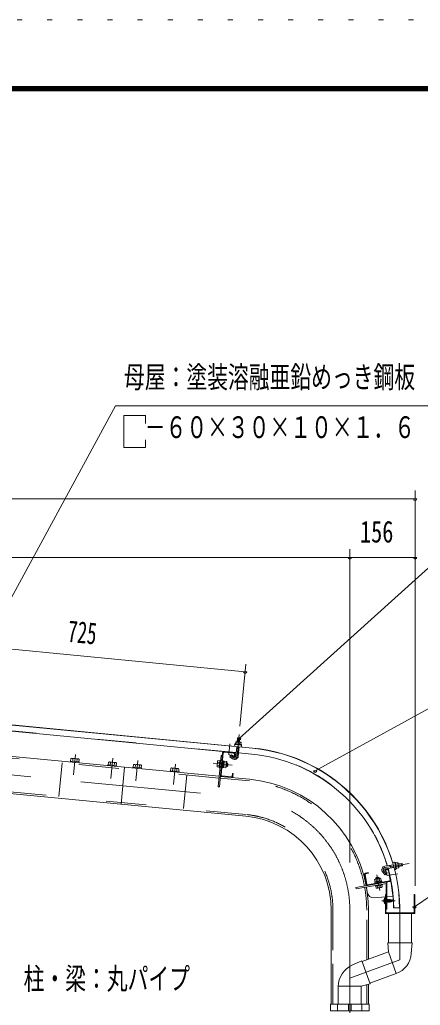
# Model space of a CAD drawing. Units: millimetres, scale not verified. Extents: x -26656 to 26658, y -10500 to 10500.
# Drawn here: x 19474 to 21868, y 4602 to 10500 of the extents above; entities that cross this region are included whole.
import ezdxf
from ezdxf.enums import TextEntityAlignment as Align

# ---------------------------------------------------------------- set-up
doc = ezdxf.new("R2010")
doc.units = ezdxf.units.MM
doc.header["$LTSCALE"] = 60
for name, pattern in [('USER2', [10, 4, -6]), ('USER3', [24, 12, -5, 2, -5]), ('USER4', [3, 0.5, -2.5])]:
    doc.linetypes.add(name, pattern=pattern)
for name, color, linetype, lineweight in [('0-6_2-02BOLD', 7, 'Continuous', 18), ('0-7_2-12HIDDEN', 3, 'USER2', 18), ('0-8_2-22CENTER', 3, 'USER3', 18), ('0-9_2-42THIN', 4, 'Continuous', 18), ('0-A_2-52DIM', 3, 'Continuous', 18), ('0-C_F-F1PAPER', 5, 'Continuous', 18), ('0-D_F-E_J_ADD', 5, 'USER4', 18)]:
    doc.layers.add(name, color=color, linetype=linetype, lineweight=lineweight)
doc.styles.add('ＭＳ ゴシック', font='')
doc.styles.get('ＭＳ ゴシック').set_extended_font_data('MS Gothic')

msp = doc.modelspace()

# ---------------------------------------------------------------- linework, layer by layer
at = {"layer": '0-6_2-02BOLD'}
for p, q in [((20865.18, 6141.83), (16941.57, 6519.63)), ((16983.01, 6514.38), (20865.06, 6140.58)), ((20767.02, 6113.6), (18977.8, 6285.89)), ((20775.42, 6200.79), (20790.34, 6199.35)), ((18868.86, 6145.68), (20665.05, 5972.73)), ((20765.21, 6094.78), (20770.49, 6149.69)), ((20771.34, 6164.92), (20772.57, 6177.67)), ((20785.43, 6148.25), (20780.14, 6093.34)), ((20788.73, 6176.11), (20787.5, 6163.36)), ((19779.53, 6078.33), (19778.07, 6063.16)), ((19791.74, 6077.15), (19790.28, 6061.98)), ((19814.71, 6059.63), (19816.17, 6074.8)), ((20677.03, 6097.15), (20684.99, 6096.38)), ((20677.76, 5979.54), (20690.6, 6112.92)), ((20694.97, 6116.52), (20753.69, 6110.87)), ((20746.16, 6077.86), (20730.29, 6089.18)), ((20782.84, 6121.41), (20767.91, 6122.85)), ((20781.95, 6112.17), (20861.58, 6104.5)), ((19776.37, 6063.32), (19775.89, 6058.34)), ((20000.35, 6041.75), (19999.87, 6036.78)), ((20003.52, 6056.76), (20002.06, 6041.59)), ((20015.73, 6055.58), (20014.27, 6040.41)), ((20038.69, 6038.06), (20040.16, 6053.23)), ((20100.66, 6027.07), (20079.31, 5805.35)), ((20163.58, 6026.04), (20165.04, 6041.21)), ((20189.47, 6038.86), (20188.01, 6023.69)), ((20375.33, 6005.65), (20376.79, 6020.82)), ((20389, 6019.64), (20387.54, 6004.47)), ((20411.97, 6002.12), (20413.43, 6017.29)), ((20654.39, 6029.12), (20666.35, 6027.96)), ((20655.3, 6038.45), (20667.25, 6037.3)), ((20669.05, 6055.98), (20657.1, 6057.13)), ((20666.11, 6025.49), (20670.09, 6025.11)), ((20687.58, 6039.74), (20693.03, 6044.25)), ((20688.06, 6044.72), (20693.52, 6049.22)), ((20706.58, 6033.52), (20692.14, 6034.91)), ((20693.94, 6053.58), (20708.38, 6052.19)), ((20713.23, 6032.26), (20708.25, 6032.74)), ((20425.89, 6000.78), (20425.41, 5995.8)), ((20673.01, 5971.96), (20847.21, 5955.19)), ((20740.09, 5969.52), (20681.36, 5975.18)), ((21705.88, 5443.65), (21657.08, 5435.05)), ((21660.02, 5418.43), (21710.47, 5427.32)), ((21691.49, 5423.98), (21688.56, 5440.59)), ((21734.44, 5448.36), (21721.83, 5446.13)), ((21724.65, 5430.14), (21737.26, 5432.37)), ((21757.48, 5451.8), (21735.79, 5447.97)), ((21534.01, 5383.96), (21544.25, 5325.86)), ((21548.2, 5326.55), (21537.95, 5384.66)), ((21557.93, 5392.24), (21541.19, 5389.29)), ((21673.16, 5412.56), (21656.42, 5409.61)), ((21677.85, 5408.92), (21688.03, 5351.21)), ((21684.79, 5346.58), (21552.83, 5323.31)), ((21622.3, 5366.28), (21602.6, 5362.8)), ((21604.38, 5356.27), (21606.9, 5341.98)), ((21611.24, 5317.36), (21613.33, 5305.53)), ((21612.08, 5337.82), (21616.13, 5343.61)), ((21617.01, 5338.69), (21621.06, 5344.48)), ((21625.37, 5345.24), (21622.86, 5359.53)), ((21631.81, 5308.79), (21629.72, 5320.62)), ((21663.88, 5330.7), (21663.88, 5252.53)), ((21669.03, 5331.61), (21667.63, 5339.49)), ((21667.63, 5252.53), (21667.63, 5331.36)), ((21659.63, 5252.26), (21592.4, 5246.21)), ((21704.45, 5256.29), (21667.63, 5252.98)), ((21669.53, 5221.53), (21670.13, 5220.03)), ((21671.33, 5220.03), (21671.93, 5221.53)), ((21675.53, 5220.03), (21672.83, 5235.03)), ((21674.63, 5233.53), (21677.33, 5221.53)), ((21679.43, 5235.03), (21682.13, 5220.03)), ((21682.73, 5221.53), (21685.73, 5221.53)), ((21688.43, 5233.53), (21691.13, 5222.13)), ((21693.53, 5223.09), (21696.53, 5224.29)), ((21697.13, 5222.91), (21698.33, 5223.39)), ((21698.93, 5225.25), (21701.92, 5226.44)), ((21701.93, 5226.45), (21699.23, 5229.69)), ((21335.46, 5172.43), (21335.46, 4609.93)), ((21335.46, 4609.93), (21335.46, 5172.43)), ((21558.21, 4878.15), (21558.21, 5172.43)), ((21677.6, 5152.53), (21677.6, 4976.61)), ((21745.63, 5184.84), (21708.13, 5184.84)), ((21815.1, 4976.61), (21815.1, 5152.53)), ((21673.84, 4976.61), (21818.85, 4976.61)), ((21677.6, 4921.61), (21673.85, 4976.61)), ((21818.86, 4976.61), (21814.45, 4912.12)), ((21520.24, 4864.33), (21677.6, 4921.61)), ((21677.6, 4921.6), (21724.63, 4792.4)), ((21518.95, 4867.86), (21459.86, 4841.67)), ((21568.55, 4731.6), (21518.96, 4867.86)), ((21724.3, 4792.28), (21567.27, 4735.13)), ((21515.58, 4716.31), (21568.55, 4731.61)), ((21558.21, 4728.62), (21558.21, 4609.93)), ((21378.08, 4716.31), (21515.58, 4716.31)), ((21378.09, 4609.93), (21378.09, 4716.31)), ((21515.59, 4609.93), (21515.59, 4716.31)), ((21374.08, 4569.93), (21374.08, 4609.93)), ((21439.21, 4569.93), (21439.21, 4609.93)), ((21454.46, 4609.93), (21454.46, 4569.93)), ((21519.58, 4609.93), (21519.58, 4569.93))]:
    msp.add_line(p, q, dxfattribs=at)
for points in [[(20825.85, 5733.46), (17022.95, 6099.64), (17044.3, 6321.37), (17056.74, 6320.17)], [(20773.31, 6178.86), (20775.42, 6200.79), (20776.78, 6201.92), (20789.22, 6200.72), (20790.34, 6199.35), (20788.23, 6177.43)], [(20795.58, 6162.59), (20796.81, 6175.34), (20794.76, 6176.79), (20766.77, 6179.49), (20764.49, 6178.45), (20763.25, 6165.7)], [(19826.92, 6058.45), (19828.38, 6073.62), (19824.7, 6076.24), (19783.64, 6080.2), (19779.53, 6078.33)], [(20686.62, 6113.31), (20667.02, 5909.75), (20659.06, 5910.52), (20677.03, 6097.15)], [(20730.29, 6089.18), (20739, 6101.39), (20754.86, 6090.07)], [(20757.3, 6106.5), (20755.67, 6089.58), (20759.65, 6089.19), (20761.28, 6106.11)], [(19776.37, 6063.32), (19828.62, 6058.29), (19828.14, 6053.31)], [(20000.35, 6041.75), (20052.61, 6036.72), (20052.13, 6031.75)], [(20050.91, 6036.89), (20052.37, 6052.06), (20048.69, 6054.68), (20007.63, 6058.64), (20003.52, 6056.76)], [(20149.18, 6022.4), (20149.66, 6027.38), (20201.92, 6022.35), (20201.44, 6017.37)], [(20200.22, 6022.51), (20201.68, 6037.68), (20198, 6040.3), (20156.94, 6044.26), (20152.83, 6042.38), (20151.37, 6027.21)], [(20376.79, 6020.82), (20380.9, 6022.69), (20421.97, 6018.74), (20425.64, 6016.12), (20424.18, 6000.95)], [(20669.95, 6065.32), (20657.99, 6066.47), (20655.97, 6063.64), (20652.95, 6032.28), (20654.39, 6029.12)], [(20666.11, 6025.49), (20670.19, 6067.79), (20674.17, 6067.41)], [(20682.04, 6023.95), (20686.02, 6023.57), (20690.09, 6065.88), (20686.11, 6066.26)], [(20689.93, 6064.13), (20694.9, 6063.65), (20691.17, 6024.84), (20686.19, 6025.31)], [(20691.24, 6025.56), (20705.68, 6024.18), (20707.7, 6027.01), (20710.72, 6058.36), (20709.28, 6061.53), (20694.83, 6062.93)], [(20710.17, 6052.64), (20715.14, 6052.16), (20713.23, 6032.26), (20717.32, 6035.63), (20718.52, 6048.07), (20715.14, 6052.16)], [(20425.89, 6000.78), (20373.63, 6005.81), (20373.15, 6000.83)], [(20748.44, 5972.73), (20750.06, 5989.65), (20746.08, 5990.03), (20744.45, 5973.12)], [(21720.42, 5454.13), (21733.03, 5456.35), (21734.64, 5454.43), (21739.53, 5426.74), (21738.67, 5424.38), (21726.06, 5422.15)], [(21738.39, 5433.2), (21760.09, 5437.03), (21757.48, 5451.8), (21758.93, 5450.79), (21761.1, 5438.47), (21760.09, 5437.03)], [(21540.5, 5393.23), (21557.24, 5396.18), (21557.93, 5392.24)], [(21623.16, 5361.35), (21622.3, 5366.28), (21617.95, 5369.32), (21605.64, 5367.14), (21602.6, 5362.8), (21603.47, 5357.88)], [(21643.75, 5398.42), (21656.28, 5383.49), (21669.21, 5394.34), (21656.68, 5409.27)], [(21656.42, 5409.61), (21655.72, 5413.55), (21672.47, 5416.5)], [(21669.03, 5331.61), (21484.54, 5299.08), (21483.16, 5306.96), (21685.49, 5342.64)], [(21597.66, 5340.35), (21595.14, 5354.64), (21597.8, 5356.88), (21628.83, 5362.35), (21632.1, 5361.16), (21634.61, 5346.87)], [(21596.77, 5331.06), (21596.08, 5334.99), (21637.94, 5342.37), (21638.63, 5338.44)], [(21636.21, 5342.07), (21635.34, 5347), (21596.94, 5340.23), (21597.8, 5335.3)], [(21598.86, 5319.24), (21599.55, 5315.3), (21641.41, 5322.68), (21640.71, 5326.62)], [(21638.95, 5322.25), (21641.05, 5310.42), (21638.37, 5308.19), (21607.36, 5302.71), (21604.08, 5303.9), (21602, 5315.73)], [(21662.63, 5252.53), (21668.88, 5252.53), (21668.88, 5202.53), (21662.63, 5202.53)], [(21659.63, 5209.83), (21658.59, 5209.83), (21658.59, 5245.23), (21659.63, 5245.23)], [(21663.88, 5202.53), (21663.88, 5176.98), (21667.63, 5176.98), (21667.63, 5202.53)], [(21683.03, 5233.53), (21680.03, 5233.53), (21682.73, 5221.53), (21682.13, 5220.03), (21680.93, 5220.03), (21680.33, 5221.53), (21677.33, 5221.53), (21676.73, 5220.03), (21675.53, 5220.03), (21674.93, 5221.53), (21671.93, 5221.53), (21669.23, 5233.53), (21668.88, 5234.41)], [(21668.88, 5233.64), (21671.33, 5220.03), (21670.13, 5220.03), (21668.88, 5226.98)], [(21668.88, 5224.42), (21669.53, 5221.53), (21668.88, 5221.53)], [(21674.93, 5221.53), (21672.23, 5233.53), (21669.23, 5233.53)], [(21672.23, 5233.53), (21672.83, 5235.03), (21674.03, 5235.03), (21676.73, 5220.03)], [(21674.03, 5235.03), (21674.63, 5233.53), (21677.63, 5233.53), (21680.33, 5221.53)], [(21680.93, 5220.03), (21678.23, 5235.03), (21677.63, 5233.53)], [(21678.23, 5235.03), (21679.43, 5235.03), (21680.03, 5233.53)], [(21693.83, 5231.85), (21690.83, 5233.05), (21690.23, 5234.91), (21689.03, 5235.03), (21688.43, 5233.53), (21685.43, 5233.53), (21684.83, 5235.03), (21683.63, 5235.03), (21683.03, 5233.53), (21685.73, 5221.53), (21686.33, 5220.03), (21683.63, 5235.03)], [(21684.83, 5235.03), (21687.53, 5220.03), (21686.33, 5220.03)], [(21687.53, 5220.03), (21688.13, 5221.53), (21685.43, 5233.53)], [(21688.13, 5221.53), (21689.63, 5221.53), (21691.13, 5222.13), (21691.73, 5220.76), (21689.03, 5235.03)], [(21690.23, 5234.91), (21692.93, 5221.23), (21691.73, 5220.76)], [(21692.93, 5221.23), (21693.53, 5223.09), (21690.83, 5233.05)], [(21696.23, 5230.89), (21698.93, 5225.25), (21698.33, 5223.39), (21695.63, 5232.74), (21694.43, 5233.22), (21693.83, 5231.85), (21696.53, 5224.29), (21697.13, 5222.91), (21694.43, 5233.22)], [(21703.73, 5225.55), (21701.04, 5230.59), (21699.83, 5231.07), (21699.23, 5229.69), (21696.16, 5230.92)], [(21699.83, 5231.07), (21702.53, 5225.07), (21703.73, 5225.55)], [(21703.02, 5226.88), (21704.63, 5227.53), (21702.14, 5228.53)]]:
    msp.add_lwpolyline(points, dxfattribs=at)
for points in [[(20759.51, 6166.06), (20759.13, 6162.08), (20798.94, 6158.25), (20799.33, 6162.23)], [(21726.71, 5418.44), (21722.77, 5417.75), (21715.83, 5457.14), (21719.76, 5457.84)], [(21826.64, 5155.53), (21667.63, 5155.53), (21662.63, 5160.53), (21662.63, 5265.03), (21659.63, 5265.03), (21659.63, 5152.53), (21834.63, 5152.53), (21834.63, 5265.03), (21831.63, 5265.03), (21831.63, 5160.53)], [(21562.21, 4569.93), (21331.46, 4569.93), (21331.46, 4609.93), (21562.21, 4609.93)]]:
    msp.add_lwpolyline(points, close=True, dxfattribs=at)
for centre, radius, start, end in [((20761.14, 6156.87), 5, 84.4998, 264.4998), ((20767.96, 6172.16), 7.19, 50.11574, 110.11574), ((20778.19, 6151.4), 26.87, 66.91203, 102.08795), ((20792.2, 6169.82), 7.19, 58.88425, 118.88425), ((20795.98, 6153.51), 5, 264.50061, 84.50061), ((20771.84, 5172.43), 972.62, 0.73094, 84.50003), ((20771.84, 5172.43), 973.88, 0.73001, 84.5), ((19784.95, 6070.57), 9.46, 44.06885, 84.5), ((19800.87, 6043.93), 34.45, 63.6357, 105.3643), ((19821.58, 6067.04), 9.46, 84.5, 124.92831), ((20694.59, 6112.54), 8, 84.4973, 174.4973), ((20694.59, 6112.54), 4, 84.4973, 174.4973), ((20758.67, 6095.41), 21.56, 234.5, 354.5), ((20753.32, 6106.88), 4, 354.5092, 84.50122), ((20753.32, 6106.88), 8, 354.50143, 84.50122), ((20758.67, 6095.41), 6.57, 234.5, 354.5), ((20771.84, 5172.43), 936.38, 16.43245, 84.5), ((20008.94, 6049), 9.46, 44.06885, 84.5), ((20024.86, 6022.37), 34.45, 63.6357, 105.3643), ((20045.57, 6045.47), 9.46, 84.5, 124.92831), ((20158.25, 6034.63), 9.46, 44.06885, 84.5), ((20174.17, 6007.99), 34.45, 63.6357, 105.3643), ((20194.88, 6031.1), 9.46, 84.5, 124.92831), ((20382.21, 6013.06), 9.46, 44.06885, 84.5), ((20398.13, 5986.43), 34.45, 63.6357, 105.3643), ((20418.85, 6009.53), 9.46, 84.5, 124.92831), ((20660.27, 6033.26), 7.19, 133.77223, 174.49905), ((20680.49, 6045.45), 26.15, 153.47365, 195.52446), ((20662.97, 6061.28), 7.19, 174.49905, 215.22588), ((20700.7, 6029.37), 7.19, 354.49905, 35.22588), ((20683.18, 6045.19), 26.15, 333.47365, 15.52446), ((20703.4, 6057.39), 7.19, 313.77223, 354.49905), ((20681.74, 5979.16), 8, 174.4973, 264.48845), ((20681.74, 5979.16), 4, 174.4973, 264.48845), ((20740.47, 5973.5), 8, 264.49953, 354.50208), ((20740.47, 5973.5), 4, 264.49953, 354.5092), ((20771.84, 5172.43), 786.38, 10.65315, 84.50005), ((20771.84, 5172.43), 563.62, 0, 84.50003), ((21660.99, 5412.89), 22.5, 99.99847, 220.00092), ((21710.4, 5453.64), 5.95, 10.01471, 190.01471), ((21727.89, 5451.33), 7.19, 335.62325, 35.62325), ((21710.62, 5435.91), 26.87, 352.41954, 27.59546), ((21732.13, 5427.34), 7.19, 344.39175, 44.39175), ((21541.88, 5385.35), 8, 100.00313, 190.00211), ((21541.88, 5385.35), 4, 100.00652, 190.00652), ((21660.99, 5412.89), 5.62, 100.00249, 220.00249), ((21673.85, 5408.62), 8, 75.34628, 100.00198), ((21673.85, 5408.62), 4, 14.67992, 100.00677), ((20771.84, 5172.43), 936.38, 0.75925, 15.39432), ((21718.19, 5419.47), 4.21, 190.00774, 10.00774), ((21552.13, 5327.24), 8, 190.01096, 280.00211), ((20771.84, 5172.43), 786.38, 0, 10.0701), ((20771.85, 5172.34), 786.38, 7.7531, 10.07008), ((21552.13, 5327.24), 4, 190.01537, 280.00652), ((21600.7, 5350.09), 7.19, 59.27591, 100.00273), ((21617.86, 5333.86), 26.15, 78.97455, 121.02536), ((21618.32, 5331.2), 26.15, 258.97455, 301.02536), ((21628.42, 5354.98), 7.19, 100.00273, 140.72955), ((21635.48, 5314.97), 7.19, 239.27591, 280.00273), ((21684.1, 5350.52), 4, 280.00652, 10.00652), ((21684.1, 5350.52), 8, 280.00217, 340.37393), ((21588.19, 5283.48), 37.5, 187.75275, 276.44838), ((21607.76, 5310.08), 7.19, 280.00273, 320.72955), ((21673.43, 5227.53), 23.1, 129.98303, 230.0168), ((21661.88, 5227.53), 11.55, 137.75334, 222.24648), ((21677.27, 4921.49), 137.5, 290.00024, 356.09424), ((21515.59, 4715.96), 137.5, 113.90668, 180.16823)]:
    msp.add_arc(centre, radius, start, end, dxfattribs=at)
at = {"layer": '0-7_2-12HIDDEN'}
for p, q in [((20767.14, 6114.85), (18977.92, 6287.13)), ((20664.04, 5962.27), (18867.85, 6135.23)), ((20826.86, 5743.91), (17036.4, 6108.89)), ((20782.07, 6113.41), (20861.7, 6105.74)), ((19707.04, 5851.74), (19726.38, 6052.56)), ((20472.93, 5980.68), (20453.59, 5779.85)), ((20846.2, 5944.74), (20672, 5961.51)), ((21345.95, 4609.93), (21345.95, 5172.43)), ((21345.96, 5172.43), (21345.96, 4609.93)), ((21547.71, 4874.33), (21547.71, 5172.43)), ((21547.71, 4609.93), (21547.71, 4725.59))]:
    msp.add_line(p, q, dxfattribs=at)
for radius, start, end in [(937.62, 16.42381, 84.5), (775.88, 10.662, 84.50003), (574.12, 0, 84.50003), (937.62, 0.75822, 15.3871), (775.88, 0, 10.07104)]:
    msp.add_arc((20771.84, 5172.43), radius, start, end, dxfattribs=at)
at = {"layer": '0-8_2-22CENTER'}
for p, q in [((16971.41, 6216.49), (20836.53, 5844.33)), ((20785.07, 6222.86), (20772.67, 6094.06)), ((20729.51, 6167.44), (20723.13, 6101.25)), ((19806.57, 6103.11), (19794.83, 5981.17)), ((20030.56, 6081.54), (20018.81, 5959.6)), ((20726.6, 6101.02), (20750.51, 6083.97)), ((20168.12, 5945.23), (20179.87, 6067.17)), ((20403.83, 6045.6), (20392.09, 5923.66)), ((20742.8, 6039.45), (20629.57, 6050.36)), ((21658.55, 5426.73), (21800.63, 5451.79)), ((21625.58, 5290.04), (21609.16, 5383.19)), ((21650.22, 5403.85), (21669.1, 5381.35)), ((21670.72, 5378.11), (21733.02, 5389.09)), ((21717.33, 5227.53), (21637.4, 5227.53)), ((21446.83, 5172.43), (21446.83, -930.07))]:
    msp.add_line(p, q, dxfattribs=at)
msp.add_lwpolyline([(21446.83, 4764.45), (21746.35, 4873.47), (21746.35, 5184.84)], dxfattribs=at)
for centre, radius, start, end in [((20758.67, 6095.41), 14.06, 234.5, 354.5), ((20771.84, 5172.43), 675, 0, 84.50003), ((21660.99, 5412.89), 14.06, 100.00238, 219.99998)]:
    msp.add_arc(centre, radius, start, end, dxfattribs=at)
at = {"layer": '0-9_2-42THIN'}
for p, q in [((20776.78, 6201.92), (20774.55, 6178.75)), ((20786.99, 6177.54), (20789.22, 6200.72)), ((20769.16, 6122.73), (20771.74, 6149.56)), ((20784.18, 6148.37), (20781.6, 6121.52)), ((20767.46, 6118.2), (20769.16, 6122.73)), ((20781.6, 6121.53), (20782.39, 6116.77)), ((20715.96, 6034.5), (20708.49, 6035.22)), ((20709.93, 6050.15), (20717.39, 6049.43)), ((21688.83, 5439.09), (21682.97, 5439.6)), ((21706.31, 5442.18), (21688.83, 5439.1)), ((21691.23, 5425.48), (21710.07, 5428.8)), ((21736, 5446.73), (21758.93, 5450.79)), ((21761.1, 5438.47), (21738.17, 5434.43)), ((21619.4, 5368.3), (21620.7, 5360.92)), ((21691.23, 5425.48), (21685.9, 5422.99)), ((21605.93, 5358.31), (21604.63, 5365.7))]:
    msp.add_line(p, q, dxfattribs=at)
at = {"layer": '0-A_2-52DIM'}
for p, q in [((18942.96, 6156.37), (20046.83, 8189.93)), ((20046.83, 8189.93), (22196.83, 8189.93)), ((22496.83, 7744.93), (20785.77, 6199.55)), ((21836.83, 5317.44), (21836.83, 7682.47)), ((21836.83, 7632.46), (16836.84, 7632.46)), ((21846.83, 7632.46), (21826.83, 7632.46)), ((21446.84, 5455.97), (21446.84, 7332.47)), ((21836.83, 7282.47), (16836.84, 7282.47)), ((21456.84, 7282.46), (21436.84, 7282.46)), ((21846.83, 7282.46), (21826.83, 7282.46)), ((16886.92, 6977.09), (20821.22, 6598.25)), ((22496.83, 6694.93), (21240.54, 6006.15)), ((20825.56, 6643.3), (20789.87, 6272.64)), ((20831.22, 6598.25), (20811.22, 6598.25)), ((20795.77, 6199.55), (20775.77, 6199.55)), ((21250.54, 6006.15), (21230.54, 6006.15)), ((21842.9, 5192.54), (21822.9, 5192.54))]:
    msp.add_line(p, q, dxfattribs=at)
for points in [[(20096.83, 8131.37), (20225.62, 8131.37), (20225.62, 8084.56)], [(20225.62, 7986.75), (20225.62, 7939.93), (20096.83, 7939.93), (20096.83, 8131.37)], [(21832.9, 5192.54), (22496.83, 5644.93), (24196.84, 5644.93)]]:
    msp.add_lwpolyline(points, dxfattribs=at)
for centre in [(21836.83, 7632.46), (21446.84, 7282.46), (21836.83, 7282.46), (20821.22, 6598.25), (20785.77, 6199.55), (21240.54, 6006.15), (21832.9, 5192.54)]:
    msp.add_arc(centre, 10, 180, 0, dxfattribs=at)
at = {"layer": '0-C_F-F1PAPER'}
for points in [[(26158.25, -10000), (26158.25, 10100), (-2541.75, 10100), (-2541.75, -10000)], [(26155.74, -9997.5), (26155.74, 10097.5), (-2539.25, 10097.5), (-2539.25, -9997.5)], [(26153.24, -9995), (-2536.75, -9995), (-2536.75, 10095), (26153.24, 10095)], [(26150.74, -9992.5), (26150.74, 10092.5), (-2534.25, 10092.5), (-2534.25, -9992.5)], [(26148.25, -9990), (-2531.75, -9990), (-2531.75, 10090), (26148.25, 10090)], [(26145.75, -9987.5), (26145.75, 10087.5), (-2529.25, 10087.5), (-2529.25, -9987.5)], [(26143.24, -9985), (-2526.75, -9985), (-2526.75, 10085), (26143.24, 10085)], [(26140.75, -9982.5), (26140.75, 10082.5), (-2524.25, 10082.5), (-2524.25, -9982.5)], [(26138.24, -9980), (26138.24, 10080), (-2521.75, 10080), (-2521.75, -9980)], [(26135.75, -9977.5), (26135.75, 10077.5), (-2519.25, 10077.5), (-2519.25, -9977.5)], [(26133.25, -9975), (-2516.75, -9975), (-2516.75, 10075), (26133.25, 10075)]]:
    msp.add_lwpolyline(points, close=True, dxfattribs=at)
at = {"layer": '0-D_F-E_J_ADD'}
msp.add_lwpolyline([(26658.25, -10500), (-3041.75, -10500), (-3041.75, 10500), (26658.25, 10500)], close=True, dxfattribs=at)

# ---------------------------------------------------------------- texts
at = {"layer": '0-A_2-52DIM', "color": 7, "style": 'ＭＳ ゴシック'}
for s, width, p in [('母屋：塗装溶融亜鉛めっき鋼板', 0.7, (20096.83, 8257.7)), ('\u3000－６０×３０×１０×１．６', 0.7, (20096.83, 7957.69)), ('156', 0.75, (21507.94, 7332.46)), ('柱・梁：丸パイプ', 0.7, (19496.84, 4657.7))]:
    msp.add_text(s, height=130.2, dxfattribs=dict(at, width=width)).set_placement(p, align=Align.BOTTOM_LEFT)
at = {"layer": '0-A_2-52DIM', "color": 7, "style": 'ＭＳ ゴシック', "width": 0.65}
msp.add_text('725', height=130.2, rotation=354.501, dxfattribs=at).set_placement((19751.9, 6738.89), align=Align.BOTTOM_LEFT)

doc.saveas('drawing.dxf')
